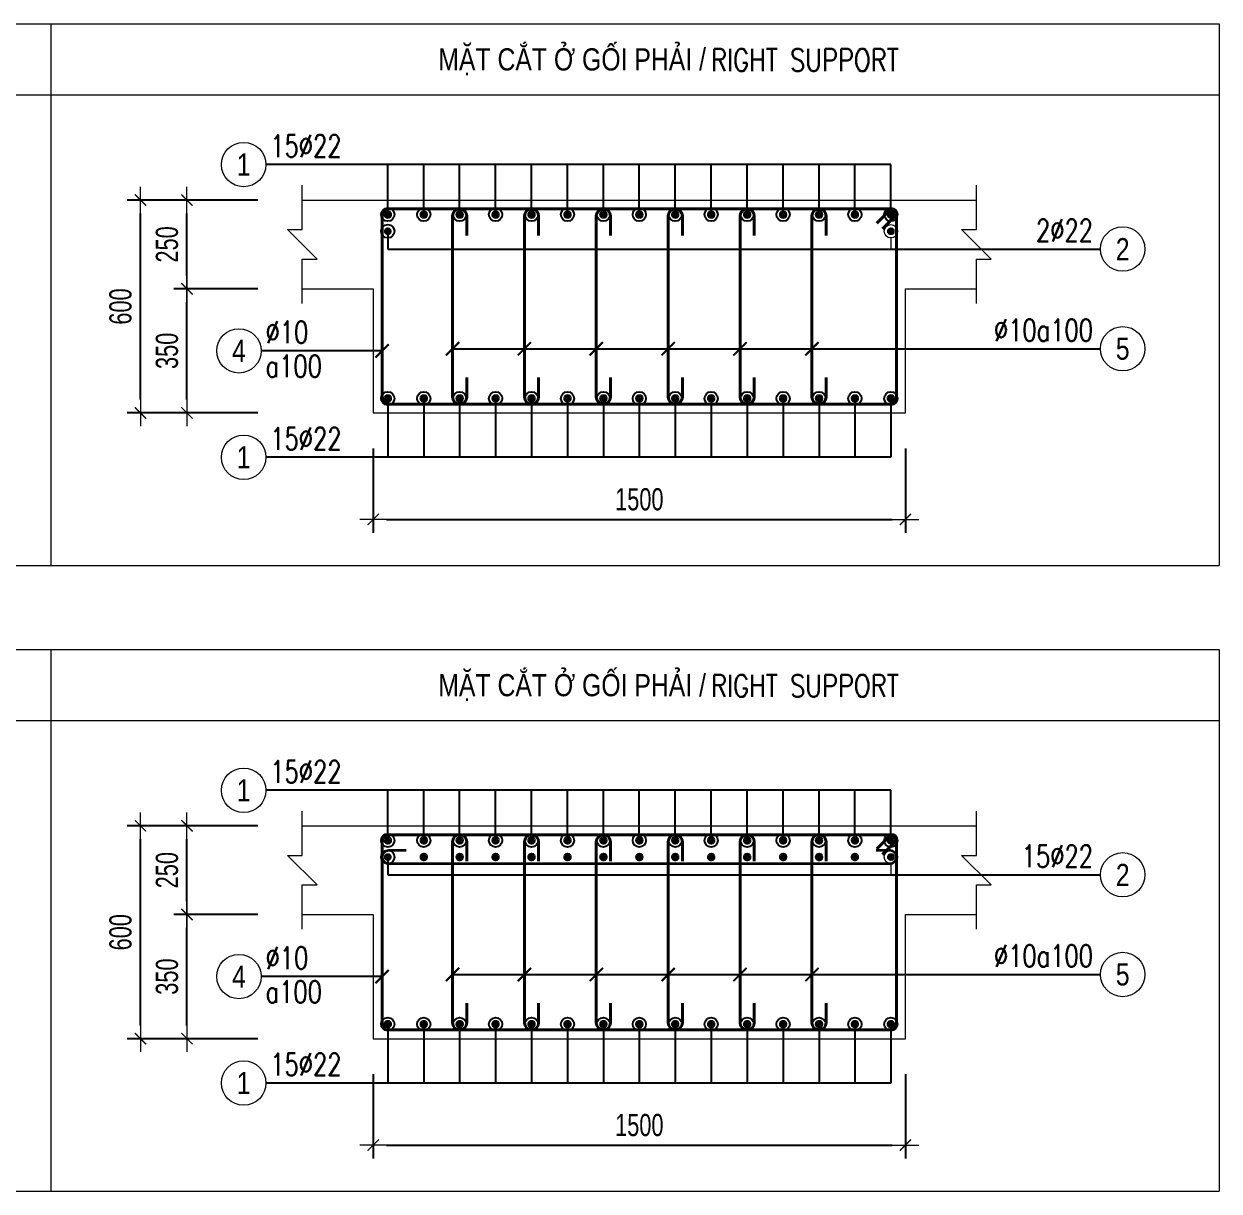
# Model space of a CAD drawing. Header units: millimetres. Extents: x 0 to 256521, y -18667 to 27271.
# Drawn here: x 230131 to 233500, y 3219 to 6509 of the extents above; entities that cross this region are included whole.
import ezdxf
from ezdxf.enums import TextEntityAlignment as Align

# ---------------------------------------------------------------- set-up
doc = ezdxf.new("R2010")
doc.units = ezdxf.units.MM
doc.layers.get('0').update_dxf_attribs({"lineweight": 20})
doc.layers.get('Defpoints').update_dxf_attribs({"color": 151, "lineweight": 9})
for name, color, linetype, lineweight in [('NDC_S_CONTINUOUS', 3, 'Continuous', 20), ('NDC_S_DIM', 1, 'Continuous', 15), ('NDC_S_REBAR', 4, 'Continuous', 35), ('NDC_S_STIRRUP', 4, 'Continuous', 40), ('NDC_S_THIN LINE', 8, 'Continuous', 9), ('NDC_S_VN TEXT', 7, 'Continuous', 20), ('NDC_Table', 3, 'Continuous', 20)]:
    doc.layers.add(name, color=color, linetype=linetype, lineweight=lineweight)
doc.styles.add('ARIAL', font='arial.ttf', dxfattribs={"width": 0.8})
doc.styles.add('NDC_DIM', font='', dxfattribs={"width": 0.75})
doc.styles.add('NDC_EN TXT', font='romans.shx', dxfattribs={"width": 0.8})
doc.styles.add('NDC_VIE TXT', font='arial.ttf', dxfattribs={"width": 0.8})
doc.styles.get('NDC_DIM').set_extended_font_data('Dotum')
doc.dimstyles.new('NDC_dim_25', dxfattribs={"dimscale": 25, "dimtxt": 2.5, "dimasz": 1.5, "dimexe": 1.5, "dimexo": 2.5, "dimgap": 1, "dimtad": 1, "dimdec": 0, "dimzin": 0, "dimdsep": 46, "dimtxsty": 'NDC_DIM', "dimblk": 'DIMMARK', "dimcen": 0.09, "dimdle": 1.2, "dimclrd": 1, "dimclre": 1, "dimclrt": 3, "dimadec": 0, "dimazin": 0, "dimtfac": 1, "dimtdec": 0, "dimtix": 1, "dimtofl": 0, "dimtmove": 0, "dimatfit": 3, "dimfxl": 8, "dimfxlon": 1, "dimtolj": 1, "dimtzin": 0, "dimarcsym": 0})

# ---------------------------------------------------------------- blocks, each defined once
blk = doc.blocks.new('DIMMARK')
at = {"layer": 'NDC_S_DIM', "color": 1}
blk.add_line((-1.5, 0), (1, 0), dxfattribs=at)
at = {"layer": 'NDC_S_DIM', "color": 2, "const_width": 0.1}
blk.add_lwpolyline([(-0.424, -0.424), (0.424, 0.424)], dxfattribs=at)
blk = doc.blocks.new('*D388')
at = {"layer": 'Defpoints', "color": 0, "transparency": 16777216}
for p in [(231115.4, 5412.2), (232615.4, 5412.2), (232615.4, 5112.2)]:
    blk.add_point(p, dxfattribs=at)
at = {"layer": 'NDC_S_DIM', "color": 1, "lineweight": -2, "transparency": 16777216}
for p, q in [((231115.4, 5312.2), (231115.4, 5074.7)), ((232615.4, 5312.2), (232615.4, 5074.7)), ((231152.9, 5112.2), (232577.9, 5112.2))]:
    blk.add_line(p, q, dxfattribs=at)
at = {"layer": 'NDC_S_DIM', "color": 1, "lineweight": -2, "transparency": 16777216, "xscale": 37.5, "yscale": 37.5, "zscale": 37.5, "rotation": 180}
blk.add_blockref('DIMMARK', (231115.4, 5112.2), dxfattribs=at)
at = {"layer": 'NDC_S_DIM', "color": 1, "lineweight": -2, "transparency": 16777216, "xscale": 37.5, "yscale": 37.5, "zscale": 37.5}
blk.add_blockref('DIMMARK', (232615.4, 5112.2), dxfattribs=at)
at = {"layer": 'NDC_S_DIM', "color": 3, "transparency": 16777216, "insert": (231865.4, 5168.4), "char_height": 62.5, "attachment_point": 5, "style": 'NDC_DIM'}
blk.add_mtext('\\A1;1500', dxfattribs=at)
blk = doc.blocks.new('*D389')
at = {"layer": 'Defpoints', "color": 0, "transparency": 16777216}
for p in [(230590.4, 5762.2), (230915.4, 5762.2), (230915.4, 5412.2)]:
    blk.add_point(p, dxfattribs=at)
at = {"layer": 'NDC_S_DIM', "color": 1, "lineweight": -2, "transparency": 16777216}
for p, q in [((230790.4, 5762.2), (230552.9, 5762.2)), ((230590.4, 5449.7), (230590.4, 5724.7)), ((230790.4, 5412.2), (230552.9, 5412.2))]:
    blk.add_line(p, q, dxfattribs=at)
at = {"layer": 'NDC_S_DIM', "color": 1, "lineweight": -2, "transparency": 16777216, "xscale": 37.5, "yscale": 37.5, "zscale": 37.5}
for p, rotation in [((230590.4, 5762.2), 90), ((230590.4, 5412.2), 270)]:
    blk.add_blockref('DIMMARK', p, dxfattribs=dict(at, rotation=rotation))
at = {"layer": 'NDC_S_DIM', "color": 3, "transparency": 16777216, "insert": (230534.2, 5587.2), "char_height": 62.5, "attachment_point": 5, "rotation": 90, "style": 'NDC_DIM'}
blk.add_mtext('\\A1;350', dxfattribs=at)
blk = doc.blocks.new('*D390')
at = {"layer": 'Defpoints', "color": 0, "transparency": 16777216}
for p in [(230590.4, 6012.2), (230915.4, 6012.2), (230915.4, 5762.2)]:
    blk.add_point(p, dxfattribs=at)
at = {"layer": 'NDC_S_DIM', "color": 1, "lineweight": -2, "transparency": 16777216}
for p, q in [((230790.4, 6012.2), (230552.9, 6012.2)), ((230590.4, 5799.7), (230590.4, 5974.7)), ((230790.4, 5762.2), (230552.9, 5762.2))]:
    blk.add_line(p, q, dxfattribs=at)
at = {"layer": 'NDC_S_DIM', "color": 1, "lineweight": -2, "transparency": 16777216, "xscale": 37.5, "yscale": 37.5, "zscale": 37.5}
for p, rotation in [((230590.4, 6012.2), 90), ((230590.4, 5762.2), 270)]:
    blk.add_blockref('DIMMARK', p, dxfattribs=dict(at, rotation=rotation))
at = {"layer": 'NDC_S_DIM', "color": 3, "transparency": 16777216, "insert": (230534.2, 5887.2), "char_height": 62.5, "attachment_point": 5, "rotation": 90, "style": 'NDC_DIM'}
blk.add_mtext('\\A1;250', dxfattribs=at)
blk = doc.blocks.new('*D391')
at = {"layer": 'Defpoints', "color": 0, "transparency": 16777216}
for p in [(230459.4, 6012.2), (230915.4, 6012.2), (230915.4, 5412.2)]:
    blk.add_point(p, dxfattribs=at)
at = {"layer": 'NDC_S_DIM', "color": 1, "lineweight": -2, "transparency": 16777216}
for p, q in [((230659.4, 6012.2), (230421.9, 6012.2)), ((230459.4, 5449.7), (230459.4, 5974.7)), ((230659.4, 5412.2), (230421.9, 5412.2))]:
    blk.add_line(p, q, dxfattribs=at)
at = {"layer": 'NDC_S_DIM', "color": 1, "lineweight": -2, "transparency": 16777216, "xscale": 37.5, "yscale": 37.5, "zscale": 37.5}
for p, rotation in [((230459.4, 6012.2), 90), ((230459.4, 5412.2), 270)]:
    blk.add_blockref('DIMMARK', p, dxfattribs=dict(at, rotation=rotation))
at = {"layer": 'NDC_S_DIM', "color": 3, "transparency": 16777216, "insert": (230403.2, 5712.2), "char_height": 62.5, "attachment_point": 5, "rotation": 90, "style": 'NDC_DIM'}
blk.add_mtext('\\A1;600', dxfattribs=at)
blk = doc.blocks.new('kata_block_THEP')
at = {"layer": 'NDC_S_REBAR', "color": 0}
for p, q in [((-0.5, 0), (0.5, 0)), ((-0.35, 0.35), (0.35, -0.35)), ((0.35, 0.35), (-0.35, -0.35)), ((0, 0.5), (0, -0.5))]:
    blk.add_line(p, q, dxfattribs=at)
at = {"layer": 'NDC_S_REBAR', "color": 0, "const_width": 0.0833}
blk.add_lwpolyline([(-0.5, 0, 1), (0.5, 0, 1), (-0.5, 0, 1)], format="xyb", dxfattribs=at)
blk = doc.blocks.new('*U212')
blk.add_circle((-2.5, 0), 2.5)
at = {"layer": 'NDC_S_VN TEXT', "color": 3, "style": 'NDC_EN TXT', "width": 0.75}
blk.add_attdef('DK1', (0.5, 0.85), '', height=2.5, dxfattribs=at)
at = {"layer": 'NDC_S_VN TEXT', "color": 7, "style": 'ARIAL', "width": 0.8}
blk.add_attdef('SH2', text='', height=2.5, dxfattribs=at).set_placement((-2.5, 0), align=Align.MIDDLE)
blk = doc.blocks.new('*U209')
blk.add_circle((2.5, 0), 2.5)
at = {"layer": 'NDC_S_VN TEXT', "color": 3, "style": 'NDC_EN TXT', "width": 0.75}
blk.add_attdef('DK2', text='', height=2.5, dxfattribs=at).set_placement((-0.85, 0.85), align=Align.RIGHT)
at = {"layer": 'NDC_S_VN TEXT', "color": 7, "style": 'ARIAL', "width": 0.8}
blk.add_attdef('SH3', text='', height=2.5, dxfattribs=at).set_placement((2.5, 0), align=Align.MIDDLE)
blk = doc.blocks.new('*U213')
blk.add_circle((-2.5, 0), 2.5)
at = {"layer": 'NDC_S_VN TEXT', "color": 3, "style": 'NDC_EN TXT', "width": 0.75}
for tag, p in [('DK1', (0.5, 0.85)), ('KC1', (0.5, -2.97))]:
    blk.add_attdef(tag, p, '', height=2.5, dxfattribs=at)
at = {"layer": 'NDC_S_VN TEXT', "color": 7, "style": 'ARIAL', "width": 0.8}
blk.add_attdef('SH2', text='', height=2.5, dxfattribs=at).set_placement((-2.5, 0), align=Align.MIDDLE)
blk = doc.blocks.new('TABLE 1')
at = {"layer": 'NDC_Table'}
for p, q in [((0, 0), (10824, 0)), ((7530.8, 0), (7530.8, -1526.1)), ((10824, 0), (10824, -1526.1)), ((0, -200), (10824, -200)), ((0, -1526.1), (10824, -1526.1))]:
    blk.add_line(p, q, dxfattribs=at)
at = {"layer": 'NDC_S_VN TEXT', "style": 'NDC_VIE TXT', "width": 0.8}
blk.add_text('MẶT CẮT Ở GỐI PHẢI /', height=62.5, dxfattribs=at).set_placement((9000.4, -100), align=Align.MIDDLE_CENTER)
at = {"layer": 'NDC_S_VN TEXT', "color": 2, "style": 'NDC_EN TXT', "width": 0.8}
blk.add_text('RIGHT SUPPORT', height=62.5, dxfattribs=at).set_placement((9391.9, -101.8), align=Align.MIDDLE_LEFT)
blk = doc.blocks.new('*D376')
at = {"layer": 'Defpoints', "color": 0, "transparency": 16777216}
for p in [(231115.4, 3648.5), (232615.4, 3648.5), (232615.4, 3348.5)]:
    blk.add_point(p, dxfattribs=at)
at = {"layer": 'NDC_S_DIM', "color": 1, "lineweight": -2, "transparency": 16777216}
for p, q in [((231115.4, 3548.5), (231115.4, 3311)), ((232615.4, 3548.5), (232615.4, 3311)), ((231152.9, 3348.5), (232577.9, 3348.5))]:
    blk.add_line(p, q, dxfattribs=at)
at = {"layer": 'NDC_S_DIM', "color": 1, "lineweight": -2, "transparency": 16777216, "xscale": 37.5, "yscale": 37.5, "zscale": 37.5, "rotation": 180}
blk.add_blockref('DIMMARK', (231115.4, 3348.5), dxfattribs=at)
at = {"layer": 'NDC_S_DIM', "color": 1, "lineweight": -2, "transparency": 16777216, "xscale": 37.5, "yscale": 37.5, "zscale": 37.5}
blk.add_blockref('DIMMARK', (232615.4, 3348.5), dxfattribs=at)
at = {"layer": 'NDC_S_DIM', "color": 3, "transparency": 16777216, "insert": (231865.4, 3404.8), "char_height": 62.5, "attachment_point": 5, "style": 'NDC_DIM'}
blk.add_mtext('\\A1;1500', dxfattribs=at)
blk = doc.blocks.new('*D377')
at = {"layer": 'Defpoints', "color": 0, "transparency": 16777216}
for p in [(230590.4, 3998.5), (230915.4, 3998.5), (230915.4, 3648.5)]:
    blk.add_point(p, dxfattribs=at)
at = {"layer": 'NDC_S_DIM', "color": 1, "lineweight": -2, "transparency": 16777216}
for p, q in [((230790.4, 3998.5), (230552.9, 3998.5)), ((230590.4, 3686), (230590.4, 3961)), ((230790.4, 3648.5), (230552.9, 3648.5))]:
    blk.add_line(p, q, dxfattribs=at)
at = {"layer": 'NDC_S_DIM', "color": 1, "lineweight": -2, "transparency": 16777216, "xscale": 37.5, "yscale": 37.5, "zscale": 37.5}
for p, rotation in [((230590.4, 3998.5), 90), ((230590.4, 3648.5), 270)]:
    blk.add_blockref('DIMMARK', p, dxfattribs=dict(at, rotation=rotation))
at = {"layer": 'NDC_S_DIM', "color": 3, "transparency": 16777216, "insert": (230534.2, 3823.5), "char_height": 62.5, "attachment_point": 5, "rotation": 90, "style": 'NDC_DIM'}
blk.add_mtext('\\A1;350', dxfattribs=at)
blk = doc.blocks.new('*D378')
at = {"layer": 'Defpoints', "color": 0, "transparency": 16777216}
for p in [(230590.4, 4248.5), (230915.4, 4248.5), (230915.4, 3998.5)]:
    blk.add_point(p, dxfattribs=at)
at = {"layer": 'NDC_S_DIM', "color": 1, "lineweight": -2, "transparency": 16777216}
for p, q in [((230790.4, 4248.5), (230552.9, 4248.5)), ((230590.4, 4036), (230590.4, 4211)), ((230790.4, 3998.5), (230552.9, 3998.5))]:
    blk.add_line(p, q, dxfattribs=at)
at = {"layer": 'NDC_S_DIM', "color": 1, "lineweight": -2, "transparency": 16777216, "xscale": 37.5, "yscale": 37.5, "zscale": 37.5}
for p, rotation in [((230590.4, 4248.5), 90), ((230590.4, 3998.5), 270)]:
    blk.add_blockref('DIMMARK', p, dxfattribs=dict(at, rotation=rotation))
at = {"layer": 'NDC_S_DIM', "color": 3, "transparency": 16777216, "insert": (230534.2, 4123.5), "char_height": 62.5, "attachment_point": 5, "rotation": 90, "style": 'NDC_DIM'}
blk.add_mtext('\\A1;250', dxfattribs=at)
blk = doc.blocks.new('*D379')
at = {"layer": 'Defpoints', "color": 0, "transparency": 16777216}
for p in [(230459.4, 4248.5), (230915.4, 4248.5), (230915.4, 3648.5)]:
    blk.add_point(p, dxfattribs=at)
at = {"layer": 'NDC_S_DIM', "color": 1, "lineweight": -2, "transparency": 16777216}
for p, q in [((230659.4, 4248.5), (230421.9, 4248.5)), ((230459.4, 3686), (230459.4, 4211)), ((230659.4, 3648.5), (230421.9, 3648.5))]:
    blk.add_line(p, q, dxfattribs=at)
at = {"layer": 'NDC_S_DIM', "color": 1, "lineweight": -2, "transparency": 16777216, "xscale": 37.5, "yscale": 37.5, "zscale": 37.5}
for p, rotation in [((230459.4, 4248.5), 90), ((230459.4, 3648.5), 270)]:
    blk.add_blockref('DIMMARK', p, dxfattribs=dict(at, rotation=rotation))
at = {"layer": 'NDC_S_DIM', "color": 3, "transparency": 16777216, "insert": (230403.2, 3948.5), "char_height": 62.5, "attachment_point": 5, "rotation": 90, "style": 'NDC_DIM'}
blk.add_mtext('\\A1;600', dxfattribs=at)

msp = doc.modelspace()

# ---------------------------------------------------------------- linework, layer by layer
at = {"layer": 'NDC_S_CONTINUOUS'}
for p, q in [((230915.4, 6012.2), (232815.4, 6012.2)), ((230915.4, 4248.5), (232815.4, 4248.5))]:
    msp.add_line(p, q, dxfattribs=at)
for points in [[(230915.4, 5762.2), (231115.4, 5762.2), (231115.4, 5412.2), (232615.4, 5412.2), (232615.4, 5762.2), (232815.4, 5762.2)], [(230915.4, 3998.5), (231115.4, 3998.5), (231115.4, 3648.5), (232615.4, 3648.5), (232615.4, 3998.5), (232815.4, 3998.5)]]:
    msp.add_lwpolyline(points, dxfattribs=at)
at = {"layer": 'NDC_S_DIM'}
for points in [[(230915.4, 5720.5), (230915.4, 5845.5), (230957.1, 5845.5), (230873.8, 5928.8), (230915.4, 5928.8), (230915.4, 6053.8)], [(232815.4, 5720.5), (232815.4, 5845.5), (232857.1, 5845.5), (232773.8, 5928.8), (232815.4, 5928.8), (232815.4, 6053.8)], [(230915.4, 3956.8), (230915.4, 4081.8), (230957.1, 4081.8), (230873.8, 4165.2), (230915.4, 4165.2), (230915.4, 4290.2)], [(232815.4, 3956.8), (232815.4, 4081.8), (232857.1, 4081.8), (232773.8, 4165.2), (232815.4, 4165.2), (232815.4, 4290.2)]]:
    msp.add_lwpolyline(points, dxfattribs=at)
at = {"layer": 'NDC_S_REBAR'}
msp.add_lwpolyline([(231207.8, 4178.9), (231158.9, 4178.9, 1), (231158.9, 4142.1), (232572, 4142.1, 1), (232572, 4178.9), (232532.7, 4178.9, -0.414214)], format="xyb", dxfattribs=at)
at = {"layer": 'NDC_S_STIRRUP'}
for points in [[(232534.4, 5947.2), (232574.4, 5987.2, -0.414214), (232590.4, 5971.2), (232590.4, 5453.2, -0.414214), (232574.4, 5437.2), (231156.4, 5437.2, -0.414214), (231140.4, 5453.2), (231140.4, 5971.2, -0.414214), (231156.4, 5987.2), (232574.4, 5987.2, -0.414214), (232590.4, 5971.2), (232550.4, 5931.2)], [(231379, 5912.2), (231379, 5967.2, 1), (231339, 5967.2), (231339, 5457.2, 1), (231379, 5457.2), (231379, 5512.2)], [(231581.6, 5912.2), (231581.6, 5967.2, 1), (231541.6, 5967.2), (231541.6, 5457.2, 1), (231581.6, 5457.2), (231581.6, 5512.2)], [(231784.1, 5912.2), (231784.1, 5967.2, 1), (231744.1, 5967.2), (231744.1, 5457.2, 1), (231784.1, 5457.2), (231784.1, 5512.2)], [(231986.7, 5912.2), (231986.7, 5967.2, 1), (231946.7, 5967.2), (231946.7, 5457.2, 1), (231986.7, 5457.2), (231986.7, 5512.2)], [(232189.3, 5912.2), (232189.3, 5967.2, 1), (232149.3, 5967.2), (232149.3, 5457.2, 1), (232189.3, 5457.2), (232189.3, 5512.2)], [(232391.9, 5912.2), (232391.9, 5967.2, 1), (232351.9, 5967.2), (232351.9, 5457.2, 1), (232391.9, 5457.2), (232391.9, 5512.2)], [(232534.4, 4183.5), (232574.4, 4223.5, -0.414214), (232590.4, 4207.5), (232590.4, 3689.5, -0.414214), (232574.4, 3673.5), (231156.4, 3673.5, -0.414214), (231140.4, 3689.5), (231140.4, 4207.5, -0.414214), (231156.4, 4223.5), (232574.4, 4223.5, -0.414214), (232590.4, 4207.5), (232550.4, 4167.5)], [(231379, 4148.5), (231379, 4203.5, 1), (231339, 4203.5), (231339, 3693.5, 1), (231379, 3693.5), (231379, 3748.5)], [(231581.6, 4148.5), (231581.6, 4203.5, 1), (231541.6, 4203.5), (231541.6, 3693.5, 1), (231581.6, 3693.5), (231581.6, 3748.5)], [(231784.1, 4148.5), (231784.1, 4203.5, 1), (231744.1, 4203.5), (231744.1, 3693.5, 1), (231784.1, 3693.5), (231784.1, 3748.5)], [(231986.7, 4148.5), (231986.7, 4203.5, 1), (231946.7, 4203.5), (231946.7, 3693.5, 1), (231986.7, 3693.5), (231986.7, 3748.5)], [(232189.3, 4148.5), (232189.3, 4203.5, 1), (232149.3, 4203.5), (232149.3, 3693.5, 1), (232189.3, 3693.5), (232189.3, 3748.5)], [(232391.9, 4148.5), (232391.9, 4203.5, 1), (232351.9, 4203.5), (232351.9, 3693.5, 1), (232391.9, 3693.5), (232391.9, 3748.5)]]:
    msp.add_lwpolyline(points, format="xyb", dxfattribs=at)
at = {"layer": 'NDC_S_THIN LINE'}
for p, q in [((231156.4, 5905.4), (231156.4, 5874.2)), ((232574.4, 5905.4), (232574.4, 5874.2)), ((231156.4, 4141.8), (231156.4, 4110.5)), ((232574.4, 4141.8), (232574.4, 4110.5))]:
    msp.add_line(p, q, dxfattribs=at)
for centre in [(231156.4, 5924.2), (231156.4, 5924.2), (232574.4, 5924.2), (231156.4, 4160.5), (231156.4, 4160.5), (232574.4, 4160.5)]:
    msp.add_circle(centre, 18.8, dxfattribs=at)

# ---------------------------------------------------------------- block references
at = {"layer": 'NDC_S_REBAR'}
for p, xscale, yscale, zscale in [((231156.4, 5971.2), 22, 22, 22), ((231257.7, 5971.2), 22, 22, 22), ((231359, 5971.2), 22, 22, 22), ((231460.3, 5971.2), 22, 22, 22), ((231561.6, 5971.2), 22, 22, 22), ((231662.9, 5971.2), 22, 22, 22), ((231764.1, 5971.2), 22, 22, 22), ((231865.4, 5971.2), 22, 22, 22), ((231966.7, 5971.2), 22, 22, 22), ((232068, 5971.2), 22, 22, 22), ((232169.3, 5971.2), 22, 22, 22), ((232270.6, 5971.2), 22, 22, 22), ((232371.9, 5971.2), 22, 22, 22), ((232473.1, 5971.2), 22, 22, 22), ((232574.4, 5971.2), 22, 22, 22), ((231156.4, 5924.2), 20, 20, 20), ((232574.4, 5924.2), 20, 20, 20), ((231156.4, 5453.2), 22, 22, 22), ((231257.7, 5453.2), 22, 22, 22), ((231359, 5453.2), 22, 22, 22), ((231460.3, 5453.2), 22, 22, 22), ((231561.6, 5453.2), 22, 22, 22), ((231662.9, 5453.2), 22, 22, 22), ((231764.1, 5453.2), 22, 22, 22), ((231865.4, 5453.2), 22, 22, 22), ((231966.7, 5453.2), 22, 22, 22), ((232068, 5453.2), 22, 22, 22), ((232169.3, 5453.2), 22, 22, 22), ((232270.6, 5453.2), 22, 22, 22), ((232371.9, 5453.2), 22, 22, 22), ((232473.1, 5453.2), 22, 22, 22), ((232574.4, 5453.2), 22, 22, 22), ((231156.4, 4207.5), 22, 22, 22), ((231257.7, 4207.5), 22, 22, 22), ((231359, 4207.5), 22, 22, 22), ((231460.3, 4207.5), 22, 22, 22), ((231561.6, 4207.5), 22, 22, 22), ((231662.9, 4207.5), 22, 22, 22), ((231764.1, 4207.5), 22, 22, 22), ((231865.4, 4207.5), 22, 22, 22), ((231966.7, 4207.5), 22, 22, 22), ((232068, 4207.5), 22, 22, 22), ((232169.3, 4207.5), 22, 22, 22), ((232270.6, 4207.5), 22, 22, 22), ((232371.9, 4207.5), 22, 22, 22), ((232473.1, 4207.5), 22, 22, 22), ((232574.4, 4207.5), 22, 22, 22), ((231156.4, 4160.5), 20, 20, 20), ((231257.7, 4160.5), 22, 22, 22), ((231359, 4160.5), 22, 22, 22), ((231460.3, 4160.5), 22, 22, 22), ((231561.6, 4160.5), 22, 22, 22), ((231662.9, 4160.5), 22, 22, 22), ((231764.1, 4160.5), 22, 22, 22), ((231865.4, 4160.5), 22, 22, 22), ((231966.7, 4160.5), 22, 22, 22), ((232068, 4160.5), 22, 22, 22), ((232169.3, 4160.5), 22, 22, 22), ((232270.6, 4160.5), 22, 22, 22), ((232371.9, 4160.5), 22, 22, 22), ((232473.1, 4160.5), 22, 22, 22), ((232574.4, 4160.5), 20, 20, 20), ((231156.4, 3689.5), 22, 22, 22), ((231257.7, 3689.5), 22, 22, 22), ((231359, 3689.5), 22, 22, 22), ((231460.3, 3689.5), 22, 22, 22), ((231561.6, 3689.5), 22, 22, 22), ((231662.9, 3689.5), 22, 22, 22), ((231764.1, 3689.5), 22, 22, 22), ((231865.4, 3689.5), 22, 22, 22), ((231966.7, 3689.5), 22, 22, 22), ((232068, 3689.5), 22, 22, 22), ((232169.3, 3689.5), 22, 22, 22), ((232270.6, 3689.5), 22, 22, 22), ((232371.9, 3689.5), 22, 22, 22), ((232473.1, 3689.5), 22, 22, 22), ((232574.4, 3689.5), 22, 22, 22)]:
    msp.add_blockref('kata_block_THEP', p, dxfattribs=dict(at, xscale=xscale, yscale=yscale, zscale=zscale))
at = {"layer": 'NDC_S_THIN LINE'}
for p in [(222675.6, 6508.7), (222675.6, 4745)]:
    msp.add_blockref('TABLE 1', p, dxfattribs=at)
at = {"layer": 'NDC_S_THIN LINE', "xscale": 25, "yscale": 25, "zscale": 25}
for name, p, values in [('*U212', (230812.7, 6112.2), {'SH2': '1', 'DK1': '15%%c22'}), ('*U209', (233165.4, 5874.2), {'SH3': '2', 'DK2': '2%%c22'}), ('*U213', (230799.4, 5587.2), {'SH2': '4', 'DK1': '%%c10', 'KC1': 'a100'}), ('*U209', (233165.4, 5593.1), {'SH3': '5', 'DK2': '%%c10a100'}), ('*U212', (230812.7, 5287.2), {'SH2': '1', 'DK1': '15%%c22'}), ('*U212', (230812.7, 4348.5), {'SH2': '1', 'DK1': '15%%c22'}), ('*U209', (233165.4, 4110.5), {'SH3': '2', 'DK2': '15%%c22'}), ('*U209', (233165.4, 3829.4), {'SH3': '5', 'DK2': '%%c10a100'}), ('*U213', (230799.4, 3823.5), {'SH2': '4', 'DK1': '%%c10', 'KC1': 'a100'}), ('*U212', (230812.7, 3523.5), {'SH2': '1', 'DK1': '15%%c22'})]:
    msp.add_blockref(name, p, dxfattribs=at).add_auto_attribs(values)

# ---------------------------------------------------------------- dimensions: what is measured, and where the dimension line sits
at = {"layer": 'NDC_S_DIM'}
for base, p1, p2, picture, middle in [((230459.4, 6012.2), (230915.4, 5412.2), (230915.4, 6012.2), '*D391', (230403.2, 5712.2)), ((230590.4, 6012.2), (230915.4, 5762.2), (230915.4, 6012.2), '*D390', (230534.2, 5887.2)), ((230590.4, 5762.2), (230915.4, 5412.2), (230915.4, 5762.2), '*D389', (230534.2, 5587.2)), ((230459.4, 4248.5), (230915.4, 3648.5), (230915.4, 4248.5), '*D379', (230403.2, 3948.5)), ((230590.4, 4248.5), (230915.4, 3998.5), (230915.4, 4248.5), '*D378', (230534.2, 4123.5)), ((230590.4, 3998.5), (230915.4, 3648.5), (230915.4, 3998.5), '*D377', (230534.2, 3823.5))]:
    dim = msp.add_linear_dim(base=base, p1=p1, p2=p2, angle=270, dimstyle='NDC_dim_25', dxfattribs=at)
    dim.commit()
    dim.dimension.update_dxf_attribs({"geometry": picture, "text_midpoint": middle})
for base, p1, p2, picture, middle in [((232615.4, 5112.2), (231115.4, 5412.2), (232615.4, 5412.2), '*D388', (231865.4, 5168.4)), ((232615.4, 3348.5), (231115.4, 3648.5), (232615.4, 3648.5), '*D376', (231865.4, 3404.8))]:
    dim = msp.add_linear_dim(base=base, p1=p1, p2=p2, dimstyle='NDC_dim_25', dxfattribs=at)
    dim.commit()
    dim.dimension.update_dxf_attribs({"geometry": picture, "text_midpoint": middle})

# ---------------------------------------------------------------- leaders
at = {"layer": 'NDC_S_THIN LINE'}
for points, override in [([(231156.4, 5971.2), (231156.4, 6112.2), (230812.7, 6112.2)], {"dimldrblk": 'DotBlank'}), ([(231257.7, 5971.2), (231257.7, 6112.2), (230812.7, 6112.2)], {"dimldrblk": 'DotBlank'}), ([(231359, 5971.2), (231359, 6112.2), (230812.7, 6112.2)], {"dimldrblk": 'DotBlank'}), ([(231460.3, 5971.2), (231460.3, 6112.2), (230812.7, 6112.2)], {"dimldrblk": 'DotBlank'}), ([(231561.6, 5971.2), (231561.6, 6112.2), (230812.7, 6112.2)], {"dimldrblk": 'DotBlank'}), ([(231662.9, 5971.2), (231662.9, 6112.2), (230812.7, 6112.2)], {"dimldrblk": 'DotBlank'}), ([(231764.1, 5971.2), (231764.1, 6112.2), (230812.7, 6112.2)], {"dimldrblk": 'DotBlank'}), ([(231865.4, 5971.2), (231865.4, 6112.2), (230812.7, 6112.2)], {"dimldrblk": 'DotBlank'}), ([(231966.7, 5971.2), (231966.7, 6112.2), (230812.7, 6112.2)], {"dimldrblk": 'DotBlank'}), ([(232068, 5971.2), (232068, 6112.2), (230812.7, 6112.2)], {"dimldrblk": 'DotBlank'}), ([(232169.3, 5971.2), (232169.3, 6112.2), (230812.7, 6112.2)], {"dimldrblk": 'DotBlank'}), ([(232270.6, 5971.2), (232270.6, 6112.2), (230812.7, 6112.2)], {"dimldrblk": 'DotBlank'}), ([(232371.9, 5971.2), (232371.9, 6112.2), (230812.7, 6112.2)], {"dimldrblk": 'DotBlank'}), ([(232473.1, 5971.2), (232473.1, 6112.2), (230812.7, 6112.2)], {"dimldrblk": 'DotBlank'}), ([(232574.4, 5971.2), (232574.4, 6112.2), (230812.7, 6112.2)], {"dimldrblk": 'DotBlank'}), ([(231156.4, 5924.2), (231156.4, 5874.2), (233165.4, 5874.2)], {"dimldrblk": 'DotBlank'}), ([(231140.4, 5587.2), (230799.4, 5587.2)], {"dimldrblk": 'ArchTick'}), ([(231339, 5593.1), (233165.4, 5593.1)], {"dimldrblk": 'ArchTick'}), ([(231541.6, 5593.1), (233165.4, 5593.1)], {"dimldrblk": 'ArchTick'}), ([(231744.1, 5593.1), (233165.4, 5593.1)], {"dimldrblk": 'ArchTick'}), ([(231946.7, 5593.1), (233165.4, 5593.1)], {"dimldrblk": 'ArchTick'}), ([(232149.3, 5593.1), (233165.4, 5593.1)], {"dimldrblk": 'ArchTick'}), ([(232351.9, 5593.1), (233165.4, 5593.1)], {"dimldrblk": 'ArchTick'}), ([(231156.4, 5453.2), (231156.4, 5287.2), (230812.7, 5287.2)], {"dimldrblk": 'DotBlank'}), ([(231257.7, 5453.2), (231257.7, 5287.2), (230812.7, 5287.2)], {"dimldrblk": 'DotBlank'}), ([(231359, 5453.2), (231359, 5287.2), (230812.7, 5287.2)], {"dimldrblk": 'DotBlank'}), ([(231460.3, 5453.2), (231460.3, 5287.2), (230812.7, 5287.2)], {"dimldrblk": 'DotBlank'}), ([(231561.6, 5453.2), (231561.6, 5287.2), (230812.7, 5287.2)], {"dimldrblk": 'DotBlank'}), ([(231662.9, 5453.2), (231662.9, 5287.2), (230812.7, 5287.2)], {"dimldrblk": 'DotBlank'}), ([(231764.1, 5453.2), (231764.1, 5287.2), (230812.7, 5287.2)], {"dimldrblk": 'DotBlank'}), ([(231865.4, 5453.2), (231865.4, 5287.2), (230812.7, 5287.2)], {"dimldrblk": 'DotBlank'}), ([(231966.7, 5453.2), (231966.7, 5287.2), (230812.7, 5287.2)], {"dimldrblk": 'DotBlank'}), ([(232068, 5453.2), (232068, 5287.2), (230812.7, 5287.2)], {"dimldrblk": 'DotBlank'}), ([(232169.3, 5453.2), (232169.3, 5287.2), (230812.7, 5287.2)], {"dimldrblk": 'DotBlank'}), ([(232270.6, 5453.2), (232270.6, 5287.2), (230812.7, 5287.2)], {"dimldrblk": 'DotBlank'}), ([(232371.9, 5453.2), (232371.9, 5287.2), (230812.7, 5287.2)], {"dimldrblk": 'DotBlank'}), ([(232473.1, 5453.2), (232473.1, 5287.2), (230812.7, 5287.2)], {"dimldrblk": 'DotBlank'}), ([(232574.4, 5453.2), (232574.4, 5287.2), (230812.7, 5287.2)], {"dimldrblk": 'DotBlank'}), ([(231156.4, 4207.5), (231156.4, 4348.5), (230812.7, 4348.5)], {"dimldrblk": 'DotBlank'}), ([(231257.7, 4207.5), (231257.7, 4348.5), (230812.7, 4348.5)], {"dimldrblk": 'DotBlank'}), ([(231359, 4207.5), (231359, 4348.5), (230812.7, 4348.5)], {"dimldrblk": 'DotBlank'}), ([(231460.3, 4207.5), (231460.3, 4348.5), (230812.7, 4348.5)], {"dimldrblk": 'DotBlank'}), ([(231561.6, 4207.5), (231561.6, 4348.5), (230812.7, 4348.5)], {"dimldrblk": 'DotBlank'}), ([(231662.9, 4207.5), (231662.9, 4348.5), (230812.7, 4348.5)], {"dimldrblk": 'DotBlank'}), ([(231764.1, 4207.5), (231764.1, 4348.5), (230812.7, 4348.5)], {"dimldrblk": 'DotBlank'}), ([(231865.4, 4207.5), (231865.4, 4348.5), (230812.7, 4348.5)], {"dimldrblk": 'DotBlank'}), ([(231966.7, 4207.5), (231966.7, 4348.5), (230812.7, 4348.5)], {"dimldrblk": 'DotBlank'}), ([(232068, 4207.5), (232068, 4348.5), (230812.7, 4348.5)], {"dimldrblk": 'DotBlank'}), ([(232169.3, 4207.5), (232169.3, 4348.5), (230812.7, 4348.5)], {"dimldrblk": 'DotBlank'}), ([(232270.6, 4207.5), (232270.6, 4348.5), (230812.7, 4348.5)], {"dimldrblk": 'DotBlank'}), ([(232371.9, 4207.5), (232371.9, 4348.5), (230812.7, 4348.5)], {"dimldrblk": 'DotBlank'}), ([(232473.1, 4207.5), (232473.1, 4348.5), (230812.7, 4348.5)], {"dimldrblk": 'DotBlank'}), ([(232574.4, 4207.5), (232574.4, 4348.5), (230812.7, 4348.5)], {"dimldrblk": 'DotBlank'}), ([(231156.4, 4160.5), (231156.4, 4110.5), (233165.4, 4110.5)], {"dimldrblk": 'DotBlank'}), ([(231140.4, 3823.5), (230799.4, 3823.5)], {"dimldrblk": 'ArchTick'}), ([(231339, 3829.4), (233165.4, 3829.4)], {"dimldrblk": 'ArchTick'}), ([(231541.6, 3829.4), (233165.4, 3829.4)], {"dimldrblk": 'ArchTick'}), ([(231744.1, 3829.4), (233165.4, 3829.4)], {"dimldrblk": 'ArchTick'}), ([(231946.7, 3829.4), (233165.4, 3829.4)], {"dimldrblk": 'ArchTick'}), ([(232149.3, 3829.4), (233165.4, 3829.4)], {"dimldrblk": 'ArchTick'}), ([(232351.9, 3829.4), (233165.4, 3829.4)], {"dimldrblk": 'ArchTick'}), ([(231156.4, 3689.5), (231156.4, 3523.5), (230812.7, 3523.5)], {"dimldrblk": 'DotBlank'}), ([(231257.7, 3689.5), (231257.7, 3523.5), (230812.7, 3523.5)], {"dimldrblk": 'DotBlank'}), ([(231359, 3689.5), (231359, 3523.5), (230812.7, 3523.5)], {"dimldrblk": 'DotBlank'}), ([(231460.3, 3689.5), (231460.3, 3523.5), (230812.7, 3523.5)], {"dimldrblk": 'DotBlank'}), ([(231561.6, 3689.5), (231561.6, 3523.5), (230812.7, 3523.5)], {"dimldrblk": 'DotBlank'}), ([(231662.9, 3689.5), (231662.9, 3523.5), (230812.7, 3523.5)], {"dimldrblk": 'DotBlank'}), ([(231764.1, 3689.5), (231764.1, 3523.5), (230812.7, 3523.5)], {"dimldrblk": 'DotBlank'}), ([(231865.4, 3689.5), (231865.4, 3523.5), (230812.7, 3523.5)], {"dimldrblk": 'DotBlank'}), ([(231966.7, 3689.5), (231966.7, 3523.5), (230812.7, 3523.5)], {"dimldrblk": 'DotBlank'}), ([(232068, 3689.5), (232068, 3523.5), (230812.7, 3523.5)], {"dimldrblk": 'DotBlank'}), ([(232169.3, 3689.5), (232169.3, 3523.5), (230812.7, 3523.5)], {"dimldrblk": 'DotBlank'}), ([(232270.6, 3689.5), (232270.6, 3523.5), (230812.7, 3523.5)], {"dimldrblk": 'DotBlank'}), ([(232371.9, 3689.5), (232371.9, 3523.5), (230812.7, 3523.5)], {"dimldrblk": 'DotBlank'}), ([(232473.1, 3689.5), (232473.1, 3523.5), (230812.7, 3523.5)], {"dimldrblk": 'DotBlank'}), ([(232574.4, 3689.5), (232574.4, 3523.5), (230812.7, 3523.5)], {"dimldrblk": 'DotBlank'})]:
    msp.add_leader(points, dimstyle='NDC_dim_25', override=override, dxfattribs=at)

doc.saveas('drawing.dxf')
